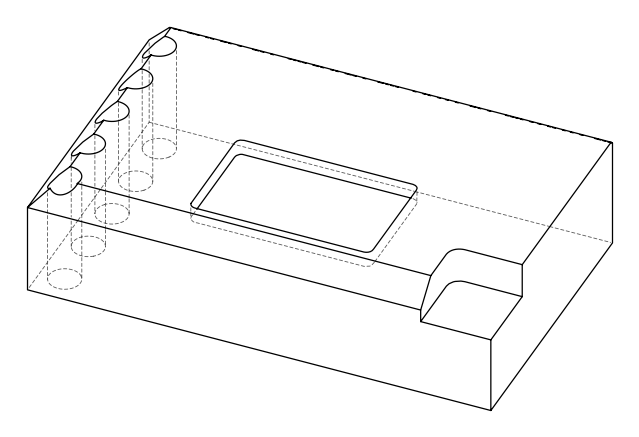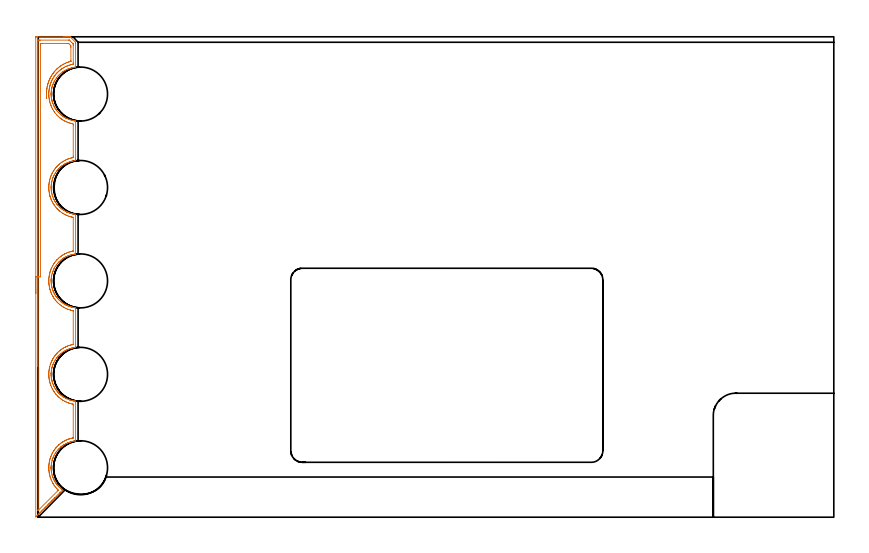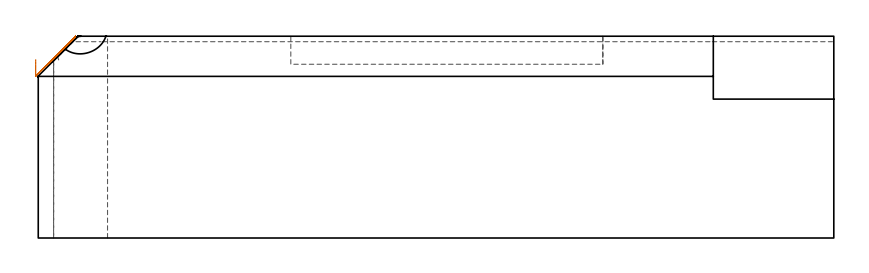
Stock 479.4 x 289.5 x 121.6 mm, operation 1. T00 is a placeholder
(PLAN: 30 operations, 23 tool changes, 100 min)
(1 AREA_MILL | FG_CHAMFER_SURFACE | UGT0205_001 | 16.46 min | 82161 mm3)
(2 AREA_MILL_1 | FG_CHAMFER_SURFACE_1 | UGT0205_001 | 7.46 min | 2485 mm3)
(3 AREA_MILL_2 | FG_CHAMFER_SURFACE_2 | UGT0205_001 | 28.43 min | 117146 mm3)
(4 MILL_CORNER_NOTCH_RECTANGULAR | CORNER_NOTCH_RECTANGULAR | UGT0201_094 | Follow Part, ap 5, ae 75% | 8.41 min | 201663 mm3)
(5 MILL_RECTANGULAR_POCKET | POCKET_RECTANGULAR_STRAIGHT | NXT0201_011 | Follow Part, ap 3, ae 75% | 30.51 min | 370799 mm3)
(6 SPOT_DRILL | STEP1HOLE | NXT0321_9005460120000 | 0.05 min | 192 mm3)
(7 SPOT_DRILL_1 | STEP1HOLE_1 | NXT0321_9005460120000 | 0.05 min | 157 mm3)
(8 SPOT_DRILL_2 | STEP1HOLE_2 | NXT0321_9005460120000 | 0.05 min | 197 mm3)
(9 SPOT_DRILL_3 | STEP1HOLE_3 | NXT0321_9005460120000 | 0.05 min | 197 mm3)
(10 SPOT_DRILL_4 | STEP1HOLE_4 | NXT0321_9005460120000 | 0.05 min | 149 mm3)
(11 DRILL_BLIND_HOLE_INTO_CENTER | STEP1HOLE | NXT0301_056 | 0.06 min | 565 mm3)
(12 GUN_DRILL_THROUGH_HOLE | STEP1HOLE | UGT0307_005 | 0.57 min | 5896 mm3)
(13 SPADE_DRILL_TO_ENLARGE_THROUGH_HOLE | STEP1HOLE | UGT0306_010 | 0.52 min | 29347 mm3)
(14 DRILL_TO_ENLARGE_THROUGH_HOLE | STEP1HOLE | UGT0301_001 | 0.54 min | 61969 mm3)
(15 DRILL_BLIND_HOLE_INTO_CENTER_1 | STEP1HOLE_1 | NXT0301_056 | 0.06 min | 538 mm3)
(16 GUN_DRILL_THROUGH_HOLE_1 | STEP1HOLE_1 | UGT0307_005 | 0.57 min | 5911 mm3)
(17 SPADE_DRILL_TO_ENLARGE_THROUGH_HOLE_1 | STEP1HOLE_1 | UGT0306_010 | 0.52 min | 29365 mm3)
(18 DRILL_TO_ENLARGE_THROUGH_HOLE_1 | STEP1HOLE_1 | UGT0301_001 | 0.54 min | 62698 mm3)
(19 DRILL_BLIND_HOLE_INTO_CENTER_2 | STEP1HOLE_2 | NXT0301_056 | 0.06 min | 554 mm3)
(20 GUN_DRILL_THROUGH_HOLE_2 | STEP1HOLE_2 | UGT0307_005 | 0.57 min | 5887 mm3)
(21 SPADE_DRILL_TO_ENLARGE_THROUGH_HOLE_2 | STEP1HOLE_2 | UGT0306_010 | 0.52 min | 29403 mm3)
(22 DRILL_TO_ENLARGE_THROUGH_HOLE_2 | STEP1HOLE_2 | UGT0301_001 | 0.54 min | 62693 mm3)
(23 DRILL_BLIND_HOLE_INTO_CENTER_3 | STEP1HOLE_3 | NXT0301_056 | 0.06 min | 557 mm3)
(24 GUN_DRILL_THROUGH_HOLE_3 | STEP1HOLE_3 | UGT0307_005 | 0.57 min | 5904 mm3)
(25 SPADE_DRILL_TO_ENLARGE_THROUGH_HOLE_3 | STEP1HOLE_3 | UGT0306_010 | 0.52 min | 29416 mm3)
(26 DRILL_TO_ENLARGE_THROUGH_HOLE_3 | STEP1HOLE_3 | UGT0301_001 | 0.54 min | 62668 mm3)
(27 DRILL_BLIND_HOLE_INTO_CENTER_4 | STEP1HOLE_4 | NXT0301_056 | 0.06 min | 567 mm3)
(28 GUN_DRILL_THROUGH_HOLE_4 | STEP1HOLE_4 | UGT0307_005 | 0.57 min | 5871 mm3)
(29 SPADE_DRILL_TO_ENLARGE_THROUGH_HOLE_4 | STEP1HOLE_4 | UGT0306_010 | 0.52 min | 29409 mm3)
(30 DRILL_TO_ENLARGE_THROUGH_HOLE_4 | STEP1HOLE_4 | UGT0301_001 | 0.54 min | 62704 mm3)
(TOOL UGT0205_001 | Chamfer Mill 20 x 3 x 45 deg. | D20 FL50 Z2)
(TOOL UGT0201_094 | End mill 20 mm | D20 FL38 Z4)
(TOOL NXT0201_011 | ENDMILL 12mm [2P460-1200-NA 1630] | D12 FL38 Z6)
(TOOL NXT0321_9005460120000 | NC Spot Drill, 142deg, 12mm, Carbide, Uncoated | D12 PA142 FL30 Z2)
(TOOL NXT0301_056 | Carbide Drill 8.5mm [860.1-0850-026A1-MM 2214] | D8.5 PA140 FL47 Z2)
(TOOL UGT0307_005 | Gun Drill 8.3 mm | D8.3 PA130 FL24 Z1)
(TOOL UGT0306_010 | Spade Drill 19.5mm | D19.5 PA132 FL10 Z2)
(TOOL UGT0301_001 | Twist Drill 32.5 mm | D32.5 PA118 FL185 Z2)
(OP 1 AREA_MILL, part 1 of 3)
G17 G21 G94 G90
T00 M6
G54
G17 G0 G90 X-1.5 Y134.85 S1061 M3
G43 Z131.6 H0
Z107.6
G94 G1 Y134.888 Z106.728 F250.
Y135.002 Z105.864
Y135.191 Z105.012
Y135.453 Z104.18
Y135.787 Z103.374
Y136.19 Z102.6
Y136.658 Z101.864
Y137.189 Z101.172
Y137.779 Z100.529
Y138.422 Z99.94
Y139.114 Z99.408
Y139.85 Z98.94
Y140.624 Z98.537
Y141.43 Z98.203
Y142.262 Z97.941
Y143.113 Z97.752
Y143.978 Z97.638
Y144.85 Z97.6
Y288.901
X-1.495 Y289.296 Z97.603
X-1.492 Y289.49 Z97.606
X-1.293 Y289.5 Z97.804
X15.215 Z114.31
X15.809 Z114.903
X16.391 Z115.488
X16.693 Z115.79
X17.276 Z116.372
X17.578 Z116.673
X18.183 Z117.283
X19.045 Z118.144
X19.197 Y289.499 Z118.289
X19.207 Y289.497 Z118.299
X19.348 Y289.352 Z118.447
X22.451 Y286.246 Z121.55
X22.468 Y286.226 Z121.568
X22.493 Y286.195 Z121.593
X22.5 Y285.333 Z121.6
Y271.508
X22.495 Y271.19 Z121.591
X22.46 Y271.183 Z121.556
X22.072 Y271.124 Z121.171
X22.002 Y271.115 Z121.101
X21.692 Y271.075 Z120.791
X21.117 Y270.98 Z120.213
X20.876 Y270.941 Z119.973
X20.812 Y270.93 Z119.909
X20.625 Y270.895 Z119.72
X20.233 Y270.796 Z119.326
X19.93 Y270.721 Z119.028
X19.049 Y270.466 Z118.148
X18.463 Y270.261 Z117.56
X18.168 Y270.159 Z117.267
X17.759 Y270.001 Z116.858
X17.578 Y269.92 Z116.677
X17.286 Y269.789 Z116.386
X16.405 Y269.357 Z115.505
X16.225 Y269.261 Z115.325
X15.938 Y269.107 Z115.038
X15.489 Y268.832 Z114.589
X14.924 Y268.463 Z114.022
X14.644 Y268.281 Z113.742
X14.545 Y268.213 Z113.644
X13.762 Y267.61 Z112.862
X13.409 Y267.319 Z112.508
X12.882 Y266.841 Z111.98
X12.712 Y266.677 Z111.81
X12.452 Y266.425 Z111.55
X12.197 Y266.156 Z111.295
X12.001 Y265.95 Z111.099
X11.631 Y265.531 Z110.73
X11.119 Y264.9 Z110.219
X11.058 Y264.819 Z110.157
X10.922 Y264.637 Z110.021
X10.307 Y263.744 Z109.405
X10.239 Y263.638 Z109.336
X9.779 Y262.85 Z108.878
X9.563 Y262.447 Z108.662
X9.409 Y262.143 Z108.507
X9.357 Y262.042 Z108.456
X9.32 Y261.96 Z108.42
X9.262 Y261.831 Z108.361
X9.202 Y261.697 Z108.299
X9.117 Y261.51 Z108.216
X8.931 Y261.062 Z108.029
X8.837 Y260.805 Z107.933
X8.783 Y260.662 Z107.881
X8.73 Y260.517 Z107.828
X8.674 Y260.359 Z107.768
X8.603 Y260.168 Z107.698
X8.519 Y259.913 Z107.612
X8.477 Y259.792 Z107.574
X8.457 Y259.722 Z107.555
X8.436 Y259.645 Z107.534
X8.388 Y259.467 Z107.482
X8.333 Y259.274 Z107.428
X8.223 Y258.824 Z107.32
X8.163 Y258.575 Z107.259
X8.141 Y258.488 Z107.24
X8.114 Y258.38 Z107.213
X7.989 Y257.683 Z107.086
X7.952 Y257.486 Z107.05
X7.923 Y257.261 Z107.022
X7.866 Y256.791 Z106.958
X7.838 Y256.592 Z106.936
X7.789 Y255.899 Z106.883
X7.774 Y255.698 Z106.869
X7.768 Y255.533 Z106.864
X7.758 Y255.251 Z106.854
X7.759 Y255.007 Z106.851
Y254.989
X7.758 Y254.804 Z106.852
X7.766 Y254.446 Z106.862
X7.768 Y254.357 Z106.864
X7.795 Y253.91 Z106.89
X7.821 Y253.669 Z106.911
X7.854 Y253.318 Z106.949
X7.864 Y253.223 Z106.957
X7.883 Y253.016 Z106.981
X8.017 Y252.122 Z107.115
X8.07 Y251.866 Z107.168
X8.141 Y251.526 Z107.239
X8.16 Y251.439 Z107.256
X8.189 Y251.292 Z107.288
X8.203 Y251.228 Z107.301
X8.315 Y250.781 Z107.411
X8.381 Y250.547 Z107.475
X8.445 Y250.309 Z107.545
X8.477 Y250.207 Z107.574
X8.515 Y250.101 Z107.608
X8.601 Y249.85 Z107.695
X8.669 Y249.655 Z107.762
X8.73 Y249.47 Z107.829
X8.74 Y249.441 Z107.839
X8.763 Y249.383 Z107.861
X8.833 Y249.209 Z107.929
X9.093 Y248.547 Z108.192
X9.111 Y248.505 Z108.21
X9.194 Y248.317 Z108.291
X9.222 Y248.251 Z108.321
X9.234 Y248.225 Z108.333
X9.32 Y248.039 Z108.42
X9.358 Y247.959 Z108.456
X9.402 Y247.871 Z108.499
X9.511 Y247.653 Z108.609
X9.749 Y247.204 Z108.849
X10. Y246.759 Z109.098
X10.137 Y246.533 Z109.234
X10.239 Y246.364 Z109.336
X10.5 Y245.966 Z109.596
X10.566 Y245.865 Z109.663
X10.838 Y245.478 Z109.936
X11.046 Y245.195 Z110.146
X11.119 Y245.097 Z110.219
X11.216 Y244.971 Z110.316
X11.589 Y244.52 Z110.687
X11.971 Y244.077 Z111.07
X12.85 Y243.183 Z111.948
X13.318 Y242.764 Z112.417
X13.762 Y242.385 Z112.862
X13.88 Y242.289 Z112.979
X14.26 Y242. Z113.358
X14.364 Y241.925 Z113.462
X14.644 Y241.721 Z113.742
X14.781 Y241.628 Z113.878
X15.12 Y241.395 Z114.218
X15.321 Y241.265 Z114.419
X15.525 Y241.141 Z114.623
X16.405 Y240.64 Z115.505
X16.693 Y240.489 Z115.79
X16.796 Y240.438 Z115.896
X16.976 Y240.35 Z116.075
X17.136 Y240.278 Z116.232
X17.287 Y240.208 Z116.385
X18.168 Y239.845 Z117.266
X18.463 Y239.734 Z117.559
X18.8 Y239.607 Z117.898
X19.049 Y239.528 Z118.148
X19.93 Y239.28 Z119.029
X20.811 Y239.078 Z119.91
X21.226 Y239.006 Z120.321
X21.54 Y238.952 Z120.64
X21.691 Y238.925 Z120.791
X22.002 Y238.885 Z121.1
X22.09 Y238.873 Z121.188
X22.461 Y238.817 Z121.558
X22.495 Y238.811 Z121.591
X22.5 Y238.507 Z121.6
Y215.761
X22.493 Y214.889 Z121.593
X22.445 Y214.874 Z121.545
X21.693 Y214.775 Z120.79
X20.812 Y214.629 Z119.91
X20.545 Y214.577 Z119.644
X20.233 Y214.498 Z119.331
X19.93 Y214.422 Z119.029
X19.049 Y214.166 Z118.148
X18.168 Y213.858 Z117.267
X17.717 Y213.683 Z116.816
X17.578 Y213.621 Z116.677
X17.287 Y213.49 Z116.385
X16.406 Y213.057 Z115.504
X16.251 Y212.973 Z115.347
X16.114 Y212.901 Z115.213
X15.906 Y212.789 Z115.005
X15.661 Y212.639 Z114.759
X15.525 Y212.556 Z114.623
X14.644 Y211.981 Z113.743
X14.52 Y211.896 Z113.619
X14.136 Y211.598 Z113.234
X14.039 Y211.523 Z113.135
X13.909 Y211.423 Z113.008
X13.762 Y211.31 Z112.861
X13.752 Y211.301 Z112.851
X13.597 Y211.172 Z112.692
X13.388 Y211.001 Z112.488
X12.881 Y210.541 Z111.981
X12.433 Y210.107 Z111.532
X12. Y209.65 Z111.099
X11.615 Y209.213 Z110.715
X11.12 Y208.6 Z110.218
X11.09 Y208.56 Z110.188
X10.909 Y208.319 Z110.008
X10.294 Y207.426 Z109.394
X10.238 Y207.338 Z109.338
X9.77 Y206.532 Z108.868
X9.558 Y206.138 Z108.658
X9.357 Y205.742 Z108.456
X9.309 Y205.638 Z108.407
X9.101 Y205.172 Z108.199
X9.055 Y205.057 Z108.151
X8.924 Y204.744 Z108.022
X8.876 Y204.611 Z107.972
X8.595 Y203.85 Z107.693
X8.552 Y203.719 Z107.649
X8.477 Y203.492 Z107.575
X8.327 Y202.956 Z107.426
X8.19 Y202.381 Z107.285
X8.141 Y202.184 Z107.239
X8.111 Y202.062 Z107.21
X8.072 Y201.848 Z107.171
X8.009 Y201.489 Z107.104
X7.95 Y201.168 Z107.047
X7.881 Y200.597 Z106.97
X7.839 Y200.29 Z106.937
X7.836 Y200.274 Z106.935
X7.797 Y199.678 Z106.888
X7.785 Y199.531 Z106.881
X7.774 Y199.38 Z106.871
X7.771 Y199.09 Z106.865
X7.769 Y198.813 Z106.855
X7.767 Y198.664 Z106.854
X7.763 Y198.486 Z106.856
X7.783 Y198.015 Z106.874
X7.787 Y197.922 Z106.877
X7.798 Y197.592 Z106.893
X7.834 Y197.224 Z106.93
X7.846 Y197.109 Z106.941
X7.854 Y197.03 Z106.948
X7.862 Y196.928 Z106.96
X7.885 Y196.698 Z106.982
X7.923 Y196.456 Z107.018
X7.972 Y196.138 Z107.065
X8.021 Y195.804 Z107.118
X8.209 Y194.91 Z107.308
X8.373 Y194.288 Z107.472
X8.444 Y194.016 Z107.543
X8.477 Y193.908 Z107.575
X8.748 Y193.123 Z107.845
X8.792 Y193.016 Z107.885
X9.1 Y192.229 Z108.199
X9.146 Y192.124 Z108.245
X9.226 Y191.943 Z108.325
X9.358 Y191.659 Z108.455
X9.434 Y191.505 Z108.533
X9.52 Y191.335 Z108.619
X9.76 Y190.886 Z108.858
X10.011 Y190.441 Z109.109
X10.205 Y190.118 Z109.305
X10.238 Y190.064 Z109.338
X10.577 Y189.547 Z109.677
X10.844 Y189.169 Z109.943
X11.119 Y188.797 Z110.218
X11.231 Y188.653 Z110.33
X11.604 Y188.202 Z110.703
X11.987 Y187.759 Z111.087
X12.869 Y186.865 Z111.968
X13.139 Y186.623 Z112.239
X13.318 Y186.464 Z112.417
X13.763 Y186.085 Z112.861
X13.902 Y185.971 Z113.002
X14.313 Y185.66 Z113.413
X14.481 Y185.54 Z113.577
X14.626 Y185.434 Z113.725
X14.643 Y185.421 Z113.743
X14.784 Y185.325 Z113.883
X14.924 Y185.231 Z114.019
X15.059 Y185.137 Z114.159
X15.147 Y185.077 Z114.246
X15.366 Y184.938 Z114.462
X15.524 Y184.841 Z114.624
X15.632 Y184.78 Z114.732
X15.809 Y184.68 Z114.904
X16.406 Y184.34 Z115.504
X16.628 Y184.223 Z115.727
X16.703 Y184.183 Z115.803
X16.994 Y184.042 Z116.094
X17.102 Y183.992 Z116.201
X17.136 Y183.977 Z116.234
X17.201 Y183.947 Z116.3
X17.287 Y183.908 Z116.386
X17.43 Y183.849 Z116.529
X17.578 Y183.789 Z116.674
X18.168 Y183.545 Z117.267
X18.852 Y183.289 Z117.951
X19.049 Y183.227 Z118.148
X19.93 Y182.98 Z119.029
X20.233 Y182.911 Z119.331
X20.811 Y182.778 Z119.91
X21.217 Y182.708 Z120.316
X21.691 Y182.626 Z120.787
X22.002 Y182.585 Z121.095
X22.23 Y182.554 Z121.324
X22.475 Y182.516 Z121.566
X22.485 Y182.511 Z121.577
X22.497 Y182.491 Z121.589
X22.5 Y182.312 Z121.6
Y158.675
X22.495 Y158.588 Z121.591
X22.482 Y158.579 Z121.578
X21.692 Y158.474 Z120.791
X20.811 Y158.327 Z119.911
X20.467 Y158.259 Z119.566
X19.931 Y158.122 Z119.028
X19.348 Y157.952 Z118.441
X19.049 Y157.866 Z118.147
X18.955 Y157.833 Z118.054
X18.812 Y157.783 Z117.912
X18.463 Y157.66 Z117.558
X18.339 Y157.617 Z117.437
X18.168 Y157.557 Z117.267
X18.07 Y157.52 Z117.17
X17.674 Y157.365 Z116.774
X17.578 Y157.322 Z116.678
X17.286 Y157.19 Z116.386
X16.693 Y156.898 Z115.793
X16.406 Y156.756 Z115.504
X15.874 Y156.471 Z114.973
X15.526 Y156.256 Z114.622
X15.366 Y156.151 Z114.461
X15.152 Y156.013 Z114.252
X15.131 Y155.999 Z114.231
X14.924 Y155.863 Z114.019
X14.644 Y155.681 Z113.743
X14.53 Y155.603 Z113.63
X14.494 Y155.577 Z113.593
X14.463 Y155.553 Z113.563
X14.039 Y155.223 Z113.135
X13.889 Y155.107 Z112.987
X13.762 Y155.01 Z112.861
X13.368 Y154.683 Z112.467
X12.881 Y154.241 Z111.98
X12.855 Y154.215 Z111.954
X12.712 Y154.075 Z111.808
X12.415 Y153.789 Z111.514
X12.321 Y153.69 Z111.421
X12. Y153.35 Z111.1
X11.586 Y152.878 Z110.684
X11.119 Y152.3 Z110.218
X10.999 Y152.14 Z110.099
X10.896 Y152.001 Z109.995
X10.283 Y151.108 Z109.381
X10.239 Y151.039 Z109.337
X9.763 Y150.214 Z108.863
X9.734 Y150.158 Z108.834
X9.524 Y149.756 Z108.62
X9.375 Y149.474 Z108.474
X9.357 Y149.441 Z108.456
X9.3 Y149.32 Z108.4
X9.099 Y148.864 Z108.194
X8.917 Y148.426 Z108.014
X8.805 Y148.122 Z107.904
X8.751 Y147.972 Z107.848
X8.73 Y147.917 Z107.828
X8.588 Y147.532 Z107.688
X8.476 Y147.192 Z107.575
X8.323 Y146.638 Z107.42
X8.107 Y145.744 Z107.206
X8.098 Y145.694 Z107.197
X8.029 Y145.296 Z107.122
X7.949 Y144.85 Z107.042
X7.895 Y144.404 Z106.984
X7.835 Y143.956 Z106.934
X7.804 Y143.458 Z106.893
X7.78 Y143.154 Z106.877
X7.779 Y143.152 Z106.876
X7.773 Y143.062 Z106.87
X7.77 Y142.682 Z106.86
Y142.598 Z106.857
X7.767 Y142.347 Z106.854
X7.766 Y142.284 Z106.856
X7.764 Y142.168 Z106.855
X7.784 Y141.728 Z106.871
X7.799 Y141.274 Z106.894
X7.846 Y140.806 Z106.941
X7.864 Y140.611 Z106.961
X7.877 Y140.487 Z106.973
X7.887 Y140.39 Z106.982
X7.888 Y140.38 Z106.983
X7.906 Y140.262 Z107.002
X7.957 Y139.944 Z107.048
X8.011 Y139.577 Z107.107
X8.025 Y139.486 Z107.121
X8.118 Y139.052 Z107.212
X8.139 Y138.942 Z107.238
X8.214 Y138.592 Z107.312
X8.329 Y138.16 Z107.425
X8.449 Y137.698 Z107.548
X8.476 Y137.607 Z107.575
X8.754 Y136.805 Z107.852
X8.844 Y136.579 Z107.941
X8.926 Y136.376 Z108.02
X8.991 Y136.205 Z108.091
X9.11 Y135.911 Z108.205
X9.23 Y135.634 Z108.329
X9.248 Y135.594 Z108.348
X9.332 Y135.413 Z108.432
X9.357 Y135.359 Z108.456
X9.521 Y135.038 Z108.615
X9.532 Y135.017 Z108.626
X9.769 Y134.568 Z108.869
X10.021 Y134.123 Z109.12
X10.239 Y133.764 Z109.337
X10.5 Y133.367 Z109.598
X10.59 Y133.229 Z109.689
X10.85 Y132.86 Z109.949
X11.119 Y132.497 Z110.218
X11.174 Y132.426 Z110.274
X11.245 Y132.335 Z110.345
X11.619 Y131.886 Z110.716
X12.006 Y131.441 Z111.102
X12.121 Y131.322 Z111.217
X12.44 Y130.992 Z111.536
X12.889 Y130.547 Z111.986
X13.321 Y130.161 Z112.421
X13.763 Y129.785 Z112.861
X13.885 Y129.687 Z112.981
X13.926 Y129.653 Z113.023
X14.282 Y129.383 Z113.381
X14.431 Y129.274 Z113.531
X14.643 Y129.121 Z113.743
X15.174 Y128.759 Z114.274
X15.348 Y128.647 Z114.448
X15.524 Y128.54 Z114.624
X15.863 Y128.349 Z114.962
X16.258 Y128.125 Z115.358
X16.405 Y128.041 Z115.505
X16.667 Y127.903 Z115.767
X16.738 Y127.865 Z115.838
X17.012 Y127.733 Z116.111
X17.136 Y127.677 Z116.234
X17.287 Y127.608 Z116.386
X17.578 Y127.488 Z116.676
X17.654 Y127.457 Z116.754
X17.837 Y127.382 Z116.935
X18.021 Y127.307 Z117.115
X18.169 Y127.245 Z117.265
X18.429 Y127.148 Z117.529
X18.904 Y126.971 Z118.003
X19.049 Y126.926 Z118.148
X19.693 Y126.746 Z118.793
X19.93 Y126.68 Z119.029
X20.314 Y126.592 Z119.411
X20.746 Y126.493 Z119.845
X20.811 Y126.478 Z119.909
X21.117 Y126.425 Z120.212
X21.692 Y126.326 Z120.79
X22.183 Y126.261 Z121.282
X22.494 Y126.21 Z121.592
X22.5 Y126.119 Z121.6
Y102.482
X22.496 Y102.29 Z121.589
X22.448 Y102.275 Z121.548
X22.42 Y102.271 Z121.52
X22.002 Y102.215 Z121.095
X21.693 Y102.175 Z120.79
X21.242 Y102.099 Z120.341
X20.811 Y102.026 Z119.91
X20.389 Y101.941 Z119.488
X20.233 Y101.901 Z119.331
X19.93 Y101.823 Z119.029
X19.049 Y101.566 Z118.148
X18.168 Y101.257 Z117.266
X17.879 Y101.144 Z116.978
X17.632 Y101.047 Z116.731
X17.472 Y100.974 Z116.569
X17.288 Y100.891 Z116.385
X17.136 Y100.816 Z116.232
X16.897 Y100.698 Z115.994
X16.693 Y100.597 Z115.789
X16.576 Y100.539 Z115.674
X16.406 Y100.456 Z115.505
X15.843 Y100.153 Z114.943
X15.525 Y99.957 Z114.624
X14.614 Y99.36 Z113.713
X14.481 Y99.268 Z113.579
X14.469 Y99.259 Z113.567
X13.762 Y98.71 Z112.862
X13.651 Y98.617 Z112.749
X13.597 Y98.571 Z112.694
X13.511 Y98.501 Z112.61
X13.347 Y98.365 Z112.446
X13.297 Y98.319 Z112.395
X13.154 Y98.188 Z112.25
X12.97 Y98.022 Z112.069
X12.881 Y97.941 Z111.981
X12.398 Y97.471 Z111.496
X12.357 Y97.427 Z111.454
X12.27 Y97.334 Z111.365
X12.174 Y97.235 Z111.273
X12.075 Y97.13 Z111.175
X12.001 Y97.05 Z111.099
X11.584 Y96.577 Z110.684
X11.12 Y96. Z110.218
X11.09 Y95.96 Z110.188
X10.882 Y95.684 Z109.982
X10.271 Y94.79 Z109.37
X10.238 Y94.739 Z109.338
X9.82 Y94.008 Z108.916
X9.754 Y93.896 Z108.852
X9.358 Y93.141 Z108.455
X9.293 Y93.002 Z108.392
X8.909 Y92.108 Z108.008
X8.782 Y91.778 Z107.879
X8.737 Y91.662 Z107.835
X8.623 Y91.338 Z107.723
X8.579 Y91.214 Z107.679
X8.477 Y90.893 Z107.575
X8.318 Y90.32 Z107.417
X8.306 Y90.272 Z107.405
X8.241 Y89.994 Z107.337
X8.104 Y89.426 Z107.202
X8.048 Y89.102 Z107.143
X7.997 Y88.82 Z107.092
X7.945 Y88.532 Z107.04
X7.907 Y88.21 Z106.999
X7.898 Y88.147 Z106.992
X7.834 Y87.638 Z106.931
X7.815 Y87.319 Z106.904
X7.773 Y86.76 Z106.87
X7.772 Y86.744 Z106.869
Y86.728
X7.771 Y86.518 Z106.864
Y86.473 Z106.861
Y86.405 Z106.858
X7.768 Y86.157 Z106.854
X7.764 Y85.85 Z106.857
X7.778 Y85.535 Z106.867
X7.78 Y85.489 Z106.869
X7.786 Y85.281 Z106.883
X7.8 Y84.956 Z106.896
X7.834 Y84.643 Z106.925
X7.86 Y84.362 Z106.956
X7.878 Y84.197 Z106.97
X7.891 Y84.062 Z106.985
X7.912 Y83.92 Z107.008
X7.94 Y83.751 Z107.032
X7.969 Y83.55 Z107.065
X8.028 Y83.168 Z107.125
X8.095 Y82.859 Z107.189
X8.14 Y82.637 Z107.239
X8.217 Y82.274 Z107.316
X8.236 Y82.201 Z107.336
X8.3 Y81.967 Z107.397
X8.455 Y81.381 Z107.553
X8.477 Y81.307 Z107.575
X8.761 Y80.487 Z107.86
X9.025 Y79.822 Z108.123
X9.06 Y79.737 Z108.155
X9.109 Y79.61 Z108.207
X9.116 Y79.593 Z108.214
X9.235 Y79.325 Z108.332
X9.251 Y79.291 Z108.347
X9.358 Y79.059 Z108.455
X9.54 Y78.699 Z108.636
X9.615 Y78.558 Z108.712
X9.78 Y78.25 Z108.878
X10.032 Y77.805 Z109.13
X10.238 Y77.464 Z109.338
X10.602 Y76.911 Z109.702
X10.795 Y76.638 Z109.894
X10.856 Y76.551 Z109.956
X11.12 Y76.197 Z110.218
X11.262 Y76.017 Z110.357
X11.574 Y75.639 Z110.673
X11.626 Y75.578 Z110.724
X11.68 Y75.517 Z110.776
X11.758 Y75.426 Z110.856
X11.919 Y75.24 Z111.019
X11.975 Y75.177 Z111.072
X12.016 Y75.128 Z111.115
X12.021 Y75.123 Z111.12
X12.27 Y74.867 Z111.368
X12.447 Y74.684 Z111.546
X12.821 Y74.315 Z111.919
X12.859 Y74.277 Z111.957
X12.9 Y74.236 Z111.999
X12.907 Y74.229 Z112.006
X13.092 Y74.065 Z112.19
X13.154 Y74.011 Z112.25
X13.233 Y73.939 Z112.333
X13.331 Y73.852 Z112.43
X13.355 Y73.832 Z112.454
X13.449 Y73.753 Z112.545
X13.764 Y73.485 Z112.861
X13.947 Y73.335 Z113.046
X14.039 Y73.266 Z113.137
X14.294 Y73.074 Z113.391
X14.481 Y72.939 Z113.578
X14.644 Y72.821 Z113.742
X15.203 Y72.441 Z114.3
X15.363 Y72.338 Z114.46
X15.525 Y72.24 Z114.623
X16.405 Y71.741 Z115.505
X16.774 Y71.547 Z115.874
X17.002 Y71.442 Z116.101
X17.136 Y71.382 Z116.231
X17.287 Y71.312 Z116.385
X18.167 Y70.945 Z117.267
X18.956 Y70.653 Z118.055
X19.049 Y70.625 Z118.148
X19.348 Y70.542 Z118.444
X19.669 Y70.453 Z118.768
X19.93 Y70.38 Z119.029
X20.811 Y70.178 Z119.91
X21.412 Y70.074 Z120.512
X21.692 Y70.026 Z120.791
X22.002 Y69.985 Z121.099
X22.454 Y69.925 Z121.554
X22.493 Y69.911 Z121.593
X22.5 Y69.479 Z121.6
Y46.288
X22.495 Y45.99 Z121.591
X22.461 Y45.977 Z121.557
X21.692 Y45.874 Z120.791
X20.811 Y45.725 Z119.91
X20.311 Y45.623 Z119.41
X19.93 Y45.524 Z119.029
X19.79 Y45.483 Z118.888
X19.493 Y45.396 Z118.592
X19.348 Y45.354 Z118.444
X19.235 Y45.321 Z118.334
X19.049 Y45.266 Z118.148
X18.168 Y44.956 Z117.266
X17.589 Y44.729 Z116.689
X17.572 Y44.721 Z116.672
X17.286 Y44.592 Z116.386
X17.136 Y44.517 Z116.236
X16.693 Y44.297 Z115.791
X16.405 Y44.155 Z115.505
X15.813 Y43.835 Z114.913
X15.525 Y43.657 Z114.624
X15.456 Y43.612 Z114.555
X15.366 Y43.553 Z114.462
X15.28 Y43.497 Z114.379
X14.644 Y43.08 Z113.742
X14.481 Y42.968 Z113.581
X14.443 Y42.941 Z113.543
X14.382 Y42.893 Z113.481
X14.161 Y42.721 Z113.26
X14.039 Y42.624 Z113.135
X13.871 Y42.494 Z112.971
X13.78 Y42.423 Z112.879
X13.762 Y42.41 Z112.862
X13.597 Y42.271 Z112.693
X13.421 Y42.126 Z112.52
X13.326 Y42.047 Z112.425
X12.882 Y41.641 Z111.98
X12.38 Y41.153 Z111.478
X12.176 Y40.937 Z111.274
X12.001 Y40.75 Z111.099
X11.569 Y40.259 Z110.668
X11.12 Y39.701 Z110.217
X10.869 Y39.366 Z109.968
X10.422 Y38.707 Z109.518
X10.239 Y38.439 Z109.336
X9.744 Y37.578 Z108.843
X9.358 Y36.84 Z108.456
X9.32 Y36.761 Z108.419
X9.285 Y36.684 Z108.384
X9.239 Y36.576 Z108.338
X9.197 Y36.477 Z108.294
X8.968 Y35.944 Z108.067
X8.902 Y35.79 Z108.
X8.824 Y35.585 Z107.92
X8.745 Y35.384 Z107.844
X8.73 Y35.346 Z107.83
X8.575 Y34.896 Z107.67
X8.511 Y34.693 Z107.604
X8.477 Y34.593 Z107.574
X8.447 Y34.487 Z107.546
X8.436 Y34.445 Z107.534
X8.384 Y34.247 Z107.477
X8.315 Y34.002 Z107.41
X8.1 Y33.108 Z107.2
X8.065 Y32.909 Z107.164
X7.941 Y32.214 Z107.039
X7.833 Y31.32 Z106.929
X7.831 Y31.29 Z106.926
X7.822 Y31.125 Z106.911
X7.771 Y30.426 Z106.868
Y30.325 Z106.866
X7.772 Y30.305 Z106.865
Y30.257 Z106.862
Y30.233
X7.769 Y29.931 Z106.857
X7.768 Y29.852 Z106.854
X7.764 Y29.532 Z106.857
X7.775 Y29.309 Z106.864
Y29.287 Z106.865
X7.778 Y29.22 Z106.87
X7.78 Y29.159 Z106.874
X7.802 Y28.638 Z106.896
X7.823 Y28.449 Z106.913
X7.842 Y28.239 Z106.937
X7.846 Y28.206 Z106.941
X7.857 Y28.091 Z106.952
X7.867 Y28.003 Z106.96
X7.892 Y27.744 Z106.989
X8.03 Y26.85 Z107.129
X8.222 Y25.956 Z107.32
X8.392 Y25.327 Z107.485
X8.46 Y25.063 Z107.558
X8.477 Y25.007 Z107.574
X8.522 Y24.881 Z107.615
X8.771 Y24.151 Z107.87
X8.834 Y23.989 Z107.93
X8.935 Y23.72 Z108.034
X9.123 Y23.275 Z108.222
X9.205 Y23.097 Z108.301
X9.23 Y23.04 Z108.328
X9.32 Y22.841 Z108.419
X9.34 Y22.8 Z108.437
X9.358 Y22.76 Z108.456
X9.55 Y22.381 Z108.649
X9.615 Y22.263 Z108.714
X9.648 Y22.205 Z108.745
X9.935 Y21.685 Z109.034
X10.045 Y21.487 Z109.143
X10.239 Y21.164 Z109.337
X10.5 Y20.769 Z109.597
X10.616 Y20.593 Z109.713
X10.795 Y20.339 Z109.893
X10.863 Y20.242 Z109.962
X11.12 Y19.897 Z110.217
X11.175 Y19.827 Z110.273
X11.275 Y19.699 Z110.374
X11.632 Y19.269 Z110.732
X11.923 Y18.935 Z111.022
X12.001 Y18.846 Z111.099
X12.202 Y18.638 Z111.3
X12.456 Y18.375 Z111.554
X12.882 Y17.953 Z111.98
X12.927 Y17.911 Z112.026
X13.235 Y17.638 Z112.334
X13.341 Y17.544 Z112.44
X13.597 Y17.327 Z112.694
X13.762 Y17.185 Z112.862
X13.804 Y17.151 Z112.904
X13.839 Y17.123 Z112.939
X13.97 Y17.017 Z113.067
X14.039 Y16.965 Z113.135
X14.304 Y16.762 Z113.403
X14.481 Y16.631 Z113.581
X14.645 Y16.506 Z113.741
X14.712 Y16.433 Z113.808
X14.719 Y16.42 Z113.816
X14.72 Y16.418 Z113.817
X14.481 Y16.181 Z113.581
X13.371 Y15.07 Z112.469
X13.154 Y14.854 Z112.254
X12.924 Y14.624 Z112.023
X12.032 Y13.732 Z111.131
X10.991 Y12.691 Z110.09
X10.12 Y11.82 Z109.219
X9.91 Y11.609 Z109.007
X9.803 Y11.502 Z108.901
X9.25 Y10.949 Z108.349
X9.025 Y10.724 Z108.122
X8.911 Y10.61 Z108.009
X8.379 Y10.079 Z107.478
X8.141 Y9.839 Z107.237
X8.019 Y9.718 Z107.117
X7.508 Y9.208 Z106.608
X7.256 Y8.954 Z106.352
X7.128 Y8.826 Z106.225
X6.638 Y8.338 Z105.737
X6.371 Y8.069 Z105.467
X6.236 Y7.934 Z105.333
X5.767 Y7.467 Z104.867
X5.486 Y7.184 Z104.582
X4.897 Y6.597 Z103.997
X4.602 Y6.299 Z103.697
X4.012 Y5.712 Z103.112
X3.717 Y5.414 Z102.812
X3.112 Y4.812 Z102.212
X2.832 Y4.529 Z101.927
X2.153 Y3.853 Z101.253
X1.776 Y3.474 Z100.872
X1.239 Y2.939 Z100.339
X0.884 Y2.582 Z99.98
X0.325 Y2.025 Z99.425
X-0.008 Y1.69 Z99.088
X-0.589 Y1.111 Z98.51
X-1.347 Y0.352 Z97.751
X-1.444 Y0.261 Z97.654
X-1.492 Y0.219 Z97.606
X-1.498 Y0.325 Z97.601
X-1.499 Y0.352
X-1.5 Y144.85 Z97.6
X-0.086 Z99.014
Y287.118
X-0.084 Y287.333 Z99.016
X-0.081 Y287.44 Z99.019
X-0.079 Y287.484 Z99.021
X0.009 Y287.49 Z99.109
X0.39 Y287.498 Z99.49
X0.767 Y287.499 Z99.867
X1.273 Y287.5 Z100.373
X18.463 Y287.499 Z117.563
X18.589 Y287.496 Z117.689
X18.69 Y287.491 Z117.79
X18.752 Y287.486 Z117.852
X18.793 Y287.447 Z117.893
X19.131 Y287.118 Z118.231
X20.233 Y286.016 Z119.333
X20.912 Y285.334 Z120.012
X21.01 Y285.231 Z120.11
X21.067 Y285.169 Z120.167
X21.079 Y285.117 Z120.179
X21.086 Y284.442 Z120.186
Y273.738
X21.082 Y273.308 Z120.182
X21.079 Y273.094 Z120.179
X21.076 Y272.997 Z120.176
X20.987 Y272.977 Z120.087
X20.304 Y272.846 Z119.404
X20.247 Y272.832 Z119.347
X19.546 Y272.647 Z118.646
X19.348 Y272.59 Z118.448
X18.861 Y272.444 Z117.961
X18.463 Y272.315 Z117.563
X18.195 Y272.224 Z117.295
X17.578 Y272.003 Z116.678
X17.542 Y271.99 Z116.642
X17.45 Y271.954 Z116.55
X16.927 Y271.719 Z116.027
X16.693 Y271.61 Z115.793
X16.327 Y271.432 Z115.427
X15.809 Y271.174 Z114.909
X15.735 Y271.136 Z114.835
X15.598 Y271.062 Z114.698
X15.173 Y270.811 Z114.273
X14.924 Y270.658 Z114.024
X14.627 Y270.47 Z113.727
X14.163 Y270.17 Z113.263
X14.089 Y270.12 Z113.189
X14.039 Y270.085 Z113.139
X13.581 Y269.74 Z112.681
X13.154 Y269.414 Z112.254
X12.983 Y269.278 Z112.083
X12.597 Y268.948 Z111.697
X12.27 Y268.658 Z111.37
X12.128 Y268.529 Z111.228
X11.976 Y268.386 Z111.076
X11.679 Y268.09 Z110.779
X11.385 Y267.791 Z110.485
X11.24 Y267.64 Z110.34
X11.106 Y267.494 Z110.206
X10.824 Y267.168 Z109.924
X10.5 Y266.787 Z109.6
X10.417 Y266.686 Z109.517
X10.35 Y266.602 Z109.45
X10.03 Y266.184 Z109.13
X9.657 Y265.668 Z108.757
X9.615 Y265.606 Z108.715
X9.3 Y265.135 Z108.4
X9.101 Y264.819 Z108.201
X8.961 Y264.586 Z108.061
X8.73 Y264.192 Z107.83
X8.636 Y264.022 Z107.736
X8.584 Y263.927 Z107.684
X8.332 Y263.436 Z107.432
X8.135 Y263.035 Z107.235
X8.043 Y262.836 Z107.143
X7.846 Y262.395 Z106.946
X7.771 Y262.218 Z106.871
X7.74 Y262.143 Z106.84
X7.67 Y261.966 Z106.77
X7.412 Y261.251 Z106.512
X7.294 Y260.915 Z106.394
X7.117 Y260.359 Z106.217
X7.097 Y260.29 Z106.197
X6.961 Y259.785 Z106.061
X6.899 Y259.53 Z105.999
X6.884 Y259.467 Z105.984
X6.737 Y258.8 Z105.837
X6.695 Y258.575 Z105.795
X6.6 Y258.046 Z105.7
X6.547 Y257.683 Z105.647
X6.483 Y257.201 Z105.583
X6.437 Y256.791 Z105.537
X6.41 Y256.454 Z105.51
X6.372 Y255.899 Z105.472
X6.36 Y255.613 Z105.46
X6.348 Y255.007 Z105.448
X6.349 Y254.732 Z105.449
X6.367 Y254.115 Z105.467
X6.373 Y253.965 Z105.473
X6.384 Y253.804 Z105.484
X6.439 Y253.223 Z105.539
X6.48 Y252.815 Z105.58
X6.546 Y252.331 Z105.646
X6.63 Y251.773 Z105.73
X6.691 Y251.439 Z105.791
X6.848 Y250.661 Z105.948
X6.875 Y250.547 Z105.975
X6.961 Y250.197 Z106.061
X7.114 Y249.655 Z106.214
X7.291 Y249.096 Z106.391
X7.338 Y248.953 Z106.438
X7.405 Y248.763 Z106.505
X7.671 Y248.047 Z106.771
X7.74 Y247.871 Z106.84
X7.846 Y247.609 Z106.946
X8.035 Y247.17 Z107.135
X8.07 Y247.092 Z107.17
X8.123 Y246.979 Z107.223
X8.396 Y246.425 Z107.496
X8.578 Y246.087 Z107.678
X8.73 Y245.813 Z107.83
X9.093 Y245.195 Z108.193
X9.615 Y244.382 Z108.715
X9.655 Y244.323 Z108.755
X9.668 Y244.303 Z108.768
X9.8 Y244.118 Z108.9
X10.34 Y243.411 Z109.44
X10.5 Y243.215 Z109.6
X11.094 Y242.52 Z110.194
X11.385 Y242.218 Z110.485
X11.968 Y241.628 Z111.068
X12.27 Y241.347 Z111.37
X12.965 Y240.736 Z112.065
X13.154 Y240.583 Z112.254
X13.797 Y240.088 Z112.897
X14.039 Y239.915 Z113.139
X14.141 Y239.844 Z113.241
X14.615 Y239.533 Z113.715
X14.924 Y239.34 Z114.024
X15.585 Y238.952 Z114.685
X15.809 Y238.827 Z114.909
X16.079 Y238.68 Z115.179
X16.693 Y238.388 Z115.793
X17.445 Y238.06 Z116.545
X17.578 Y238.005 Z116.678
X17.669 Y237.968 Z116.769
X18.463 Y237.675 Z117.563
X19.017 Y237.501 Z118.117
X19.348 Y237.413 Z118.448
X20.211 Y237.19 Z119.311
X20.304 Y237.168 Z119.404
X21.079 Y236.944 Z120.179
X21.086 Y236.276 Z120.186
X21.085 Y217.545 Z120.185
X21.076 Y216.694 Z120.176
X20.873 Y216.653 Z119.973
X20.335 Y216.55 Z119.435
X20.233 Y216.526 Z119.333
X19.629 Y216.37 Z118.729
X19.348 Y216.29 Z118.448
X18.942 Y216.169 Z118.042
X18.463 Y216.016 Z117.563
X18.273 Y215.952 Z117.373
X17.727 Y215.761 Z116.827
X17.62 Y215.719 Z116.72
X17.578 Y215.701 Z116.678
X17.002 Y215.45 Z116.102
X16.693 Y215.308 Z115.793
X16.398 Y215.167 Z115.498
X15.809 Y214.876 Z114.909
X15.795 Y214.869 Z114.895
X15.24 Y214.55 Z114.34
X14.924 Y214.358 Z114.024
X14.691 Y214.212 Z113.791
X14.327 Y213.977 Z113.427
X14.154 Y213.861 Z113.254
X14.039 Y213.78 Z113.139
X13.641 Y213.486 Z112.741
X13.111 Y213.085 Z112.211
X12.653 Y212.698 Z111.753
X12.27 Y212.357 Z111.37
X12.09 Y212.193 Z111.19
X11.733 Y211.842 Z110.833
X11.385 Y211.489 Z110.485
X11.207 Y211.301 Z110.307
X10.874 Y210.924 Z109.974
X10.5 Y210.489 Z109.6
X10.464 Y210.446 Z109.564
X10.434 Y210.409 Z109.534
X10.076 Y209.945 Z109.176
X9.762 Y209.517 Z108.862
X9.701 Y209.43 Z108.801
X9.615 Y209.305 Z108.715
X9.344 Y208.898 Z108.444
X9.164 Y208.625 Z108.264
X8.73 Y207.893 Z107.83
X8.672 Y207.792 Z107.772
X8.64 Y207.733 Z107.74
X8.368 Y207.206 Z107.468
X8.184 Y206.841 Z107.284
X8.076 Y206.609 Z107.176
X7.846 Y206.097 Z106.946
X7.802 Y205.993 Z106.902
X7.785 Y205.949 Z106.885
X7.557 Y205.348 Z106.657
X7.449 Y205.057 Z106.549
X7.32 Y204.695 Z106.42
X7.151 Y204.165 Z106.251
X6.961 Y203.485 Z106.061
X6.919 Y203.315 Z106.019
X6.909 Y203.273 Z106.009
X6.754 Y202.59 Z105.854
X6.714 Y202.381 Z105.814
X6.617 Y201.836 Z105.717
X6.56 Y201.489 Z105.66
X6.504 Y201.058 Z105.604
X6.447 Y200.597 Z105.547
X6.419 Y200.251 Z105.519
X6.381 Y199.705 Z105.481
X6.365 Y199.414 Z105.465
X6.355 Y198.813 Z105.455
X6.353 Y198.535 Z105.453
X6.373 Y197.922 Z105.473
X6.385 Y197.61 Z105.485
X6.43 Y197.03 Z105.53
X6.47 Y196.633 Z105.57
X6.529 Y196.138 Z105.629
X6.61 Y195.6 Z105.71
X6.669 Y195.246 Z105.769
X6.823 Y194.493 Z105.923
X6.855 Y194.354 Z105.955
X6.961 Y193.92 Z106.061
X7.081 Y193.462 Z106.181
X7.1 Y193.392 Z106.2
X7.128 Y193.293 Z106.228
X7.371 Y192.57 Z106.471
X7.604 Y191.922 Z106.704
X7.699 Y191.678 Z106.799
X7.846 Y191.316 Z106.946
X8.079 Y190.786 Z107.179
X8.287 Y190.341 Z107.387
X8.523 Y189.894 Z107.623
X8.73 Y189.511 Z107.83
X8.956 Y189.116 Z108.056
X9.024 Y189.002 Z108.124
X9.543 Y188.182 Z108.643
X9.594 Y188.11 Z108.694
X9.615 Y188.08 Z108.715
X10.254 Y187.218 Z109.354
X10.5 Y186.918 Z109.6
X11.003 Y186.326 Z110.103
X11.385 Y185.921 Z110.485
X11.865 Y185.434 Z110.965
X12.27 Y185.046 Z111.37
X12.842 Y184.542 Z111.942
X13.154 Y184.283 Z112.254
X13.988 Y183.65 Z113.088
X14.039 Y183.615 Z113.139
X14.551 Y183.274 Z113.651
X14.924 Y183.039 Z114.024
X15.4 Y182.758 Z114.5
X15.809 Y182.533 Z114.909
X16.292 Y182.271 Z115.392
X16.693 Y182.088 Z115.793
X17.189 Y181.866 Z116.289
X17.578 Y181.707 Z116.678
X17.842 Y181.601 Z116.942
X18.463 Y181.376 Z117.563
X19.166 Y181.157 Z118.266
X19.348 Y181.107 Z118.448
X19.843 Y180.974 Z118.943
X20.233 Y180.885 Z119.333
X20.346 Y180.86 Z119.446
X20.927 Y180.739 Z120.027
X21.066 Y180.709 Z120.166
X21.079 Y180.698 Z120.179
X21.082 Y180.678 Z120.182
X21.084 Y180.628 Z120.184
X21.085 Y180.525 Z120.185
Y160.491
Y160.459
X21.081 Y160.407 Z120.181
X21.08 Y160.4 Z120.18
X21.052 Y160.391 Z120.152
X20.965 Y160.371 Z120.065
X20.423 Y160.267 Z119.523
X20.233 Y160.222 Z119.333
X19.713 Y160.091 Z118.813
X19.348 Y159.99 Z118.448
X19.023 Y159.894 Z118.123
X18.463 Y159.718 Z117.563
X18.351 Y159.681 Z117.451
X18.024 Y159.567 Z117.124
X17.699 Y159.446 Z116.799
X17.578 Y159.397 Z116.678
X17.074 Y159.183 Z116.174
X16.693 Y159.009 Z115.793
X16.468 Y158.903 Z115.568
X16.002 Y158.675 Z115.102
X15.874 Y158.609 Z114.974
X15.809 Y158.573 Z114.909
X15.305 Y158.291 Z114.405
X14.924 Y158.06 Z114.024
X14.754 Y157.954 Z113.854
X14.49 Y157.783 Z113.59
X14.219 Y157.602 Z113.319
X14.039 Y157.478 Z113.139
X13.701 Y157.232 Z112.801
X13.249 Y156.891 Z112.349
X13.154 Y156.815 Z112.254
X12.711 Y156.446 Z111.811
X12.27 Y156.062 Z111.37
X12.237 Y156.033 Z111.337
X12.201 Y155.999 Z111.301
X11.787 Y155.594 Z110.887
X11.385 Y155.195 Z110.485
X11.342 Y155.151 Z110.442
X11.302 Y155.107 Z110.402
X10.601 Y154.317 Z109.701
X10.519 Y154.215 Z109.619
X10.5 Y154.192 Z109.6
X10.121 Y153.705 Z109.221
X9.837 Y153.324 Z108.937
X9.745 Y153.193 Z108.845
X9.615 Y153.006 Z108.715
X9.385 Y152.664 Z108.485
X9.231 Y152.432 Z108.331
X9.043 Y152.117 Z108.143
X8.73 Y151.587 Z107.83
X8.713 Y151.557 Z107.813
X8.237 Y150.648 Z107.337
X7.846 Y149.798 Z106.946
X7.833 Y149.769 Z106.933
X7.828 Y149.756 Z106.928
X7.586 Y149.126 Z106.686
X7.488 Y148.864 Z106.588
X7.348 Y148.473 Z106.448
X7.18 Y147.972 Z106.28
X7.151 Y147.876 Z106.251
X6.961 Y147.188 Z106.061
X6.94 Y147.101 Z106.04
X6.934 Y147.08 Z106.034
X6.773 Y146.377 Z105.873
X6.735 Y146.188 Z105.835
X6.632 Y145.628 Z105.732
X6.574 Y145.296 Z105.674
X6.516 Y144.852 Z105.616
X6.461 Y144.404 Z105.561
X6.427 Y144.05 Z105.527
X6.388 Y143.512 Z105.488
X6.369 Y143.217 Z105.469
X6.352 Y142.62 Z105.452
X6.35 Y142.512 Z105.45
X6.351 Y142.343 Z105.451
X6.368 Y141.728 Z105.468
X6.381 Y141.421 Z105.481
X6.418 Y140.836 Z105.518
X6.433 Y140.656 Z105.533
X6.453 Y140.456 Z105.553
X6.513 Y139.944 Z105.613
X6.589 Y139.427 Z105.689
X6.65 Y139.052 Z105.75
X6.795 Y138.327 Z105.895
X6.833 Y138.16 Z105.933
X6.961 Y137.621 Z106.061
X7.053 Y137.268 Z106.153
X7.067 Y137.215 Z106.167
X7.088 Y137.14 Z106.188
X7.224 Y136.697 Z106.324
X7.333 Y136.376 Z106.433
X7.535 Y135.797 Z106.635
X7.657 Y135.484 Z106.757
X7.846 Y135.01 Z106.946
X7.969 Y134.716 Z107.069
X7.99 Y134.665 Z107.09
X8.023 Y134.592 Z107.123
X8.181 Y134.255 Z107.281
X8.468 Y133.7 Z107.568
X8.73 Y133.21 Z107.83
X8.906 Y132.897 Z108.006
X8.958 Y132.808 Z108.058
X9.339 Y132.195 Z108.439
X9.524 Y131.917 Z108.624
X9.615 Y131.786 Z108.715
X10.172 Y131.025 Z109.272
X10.5 Y130.618 Z109.6
X10.908 Y130.133 Z110.008
X11.131 Y129.88 Z110.231
X11.385 Y129.613 Z110.485
X11.752 Y129.241 Z110.852
X12.27 Y128.746 Z111.37
X12.718 Y128.349 Z111.818
X13.154 Y127.984 Z112.254
X13.844 Y127.457 Z112.944
X14.039 Y127.319 Z113.139
X14.478 Y127.014 Z113.578
X14.924 Y126.739 Z114.024
X15.213 Y126.565 Z114.313
X15.809 Y126.235 Z114.909
X16.498 Y125.869 Z115.598
X16.693 Y125.78 Z115.793
X16.931 Y125.673 Z116.031
X17.578 Y125.411 Z116.678
X18.008 Y125.239 Z117.108
X18.463 Y125.077 Z117.563
X19.316 Y124.813 Z118.416
X19.348 Y124.804 Z118.448
X19.431 Y124.781 Z118.531
X20.076 Y124.623 Z119.176
X20.233 Y124.586 Z119.333
X20.481 Y124.53 Z119.581
X20.917 Y124.443 Z120.017
X20.991 Y124.427 Z120.091
X21.068 Y124.409 Z120.168
X21.079 Y124.323 Z120.179
X21.085 Y123.921 Z120.185
X21.086 Y123.889 Z120.186
Y104.266
X21.084 Y104.158 Z120.184
X21.081 Y104.106 Z120.181
X21.08 Y104.099 Z120.18
X21.061 Y104.092 Z120.161
X21. Y104.077 Z120.1
X20.513 Y103.983 Z119.613
X20.233 Y103.92 Z119.333
X19.785 Y103.815 Z118.885
X19.348 Y103.691 Z118.448
X19.104 Y103.62 Z118.204
X18.463 Y103.42 Z117.563
X18.428 Y103.409 Z117.528
X18.328 Y103.374 Z117.428
X17.778 Y103.173 Z116.878
X17.578 Y103.095 Z116.678
X17.146 Y102.917 Z116.246
X16.693 Y102.711 Z115.793
X16.538 Y102.638 Z115.638
X16.219 Y102.482 Z115.319
X15.946 Y102.343 Z115.046
X15.809 Y102.27 Z114.909
X15.373 Y102.029 Z114.473
X14.924 Y101.762 Z114.024
X14.818 Y101.696 Z113.918
X14.652 Y101.59 Z113.752
X14.283 Y101.344 Z113.383
X14.039 Y101.178 Z113.139
X13.76 Y100.979 Z112.86
X13.385 Y100.698 Z112.485
X13.255 Y100.596 Z112.355
X13.154 Y100.515 Z112.254
X12.77 Y100.194 Z111.87
X12.284 Y99.777 Z111.384
X12.27 Y99.763 Z111.37
X11.841 Y99.346 Z110.941
X11.401 Y98.914 Z110.501
X11.385 Y98.897 Z110.485
X10.973 Y98.437 Z110.073
X10.607 Y98.022 Z109.707
X10.558 Y97.964 Z109.658
X10.5 Y97.892 Z109.6
X10.166 Y97.464 Z109.266
X9.913 Y97.13 Z109.013
X9.788 Y96.956 Z108.888
X9.615 Y96.707 Z108.715
X9.426 Y96.428 Z108.526
X9.3 Y96.238 Z108.4
X9.144 Y95.992 Z108.244
X8.811 Y95.427 Z107.911
X8.757 Y95.333 Z107.857
X8.73 Y95.286 Z107.83
X8.443 Y94.744 Z107.543
X8.293 Y94.454 Z107.393
X8.144 Y94.154 Z107.244
X7.879 Y93.562 Z106.979
X7.873 Y93.549 Z106.973
X7.846 Y93.485 Z106.946
X7.613 Y92.905 Z106.713
X7.522 Y92.67 Z106.622
X7.373 Y92.255 Z106.473
X7.215 Y91.778 Z106.315
X6.961 Y90.891 Z106.061
X6.792 Y90.164 Z105.892
X6.755 Y89.994 Z105.855
X6.649 Y89.417 Z105.749
X6.593 Y89.102 Z105.693
X6.528 Y88.647 Z105.628
X6.475 Y88.21 Z105.575
X6.433 Y87.85 Z105.533
X6.395 Y87.319 Z105.495
X6.375 Y87.017 Z105.475
X6.357 Y86.427 Z105.457
X6.35 Y85.811 Z105.45
X6.351 Y85.707 Z105.451
X6.352 Y85.669 Z105.452
X6.358 Y85.535 Z105.458
X6.373 Y85.236 Z105.473
X6.408 Y84.643 Z105.508
X6.421 Y84.469 Z105.521
X6.44 Y84.276 Z105.54
X6.498 Y83.751 Z105.598
X6.571 Y83.252 Z105.671
X6.634 Y82.859 Z105.734
X6.768 Y82.162 Z105.868
X6.811 Y81.967 Z105.911
X6.961 Y81.32 Z106.061
X7.049 Y80.986 Z106.149
X7.182 Y80.525 Z106.282
X7.296 Y80.183 Z106.396
X7.474 Y79.665 Z106.574
X7.618 Y79.291 Z106.718
X7.846 Y78.713 Z106.946
X7.98 Y78.399 Z107.08
X8.087 Y78.156 Z107.187
X8.411 Y77.507 Z107.511
X8.73 Y76.912 Z107.83
X8.899 Y76.615 Z107.999
X9.144 Y76.198 Z108.244
X9.457 Y75.723 Z108.557
X9.615 Y75.492 Z108.715
X10.093 Y74.831 Z109.193
X10.5 Y74.315 Z109.6
X10.669 Y74.109 Z109.769
X10.815 Y73.939 Z109.915
X11.385 Y73.316 Z110.485
X11.641 Y73.047 Z110.741
X11.961 Y72.736 Z111.061
X12.27 Y72.445 Z111.37
X12.592 Y72.155 Z111.692
X13.154 Y71.684 Z112.254
X13.7 Y71.263 Z112.8
X14.039 Y71.024 Z113.139
X14.781 Y70.516 Z113.881
X14.924 Y70.429 Z114.024
X15.022 Y70.371 Z114.122
X15.809 Y69.936 Z114.909
X16.113 Y69.772 Z115.213
X16.69 Y69.483 Z115.79
X16.697 Y69.479 Z115.797
X17.578 Y69.116 Z116.678
X18.175 Y68.878 Z117.275
X18.463 Y68.779 Z117.563
X19.049 Y68.587 Z118.149
X19.348 Y68.504 Z118.448
X19.461 Y68.473 Z118.561
X20.233 Y68.29 Z119.333
X20.616 Y68.201 Z119.716
X20.929 Y68.137 Z120.029
X21.074 Y68.108 Z120.174
X21.085 Y67.728 Z120.185
Y67.695
X21.086 Y48.072 Z120.186
X21.084 Y47.857 Z120.184
X21.081 Y47.805 Z120.181
X21.08 Y47.798 Z120.18
X21.066 Y47.791 Z120.166
X21.019 Y47.779 Z120.119
X20.872 Y47.749 Z119.972
X20.604 Y47.698 Z119.704
X20.233 Y47.618 Z119.333
X19.881 Y47.535 Z118.981
X19.348 Y47.392 Z118.448
X19.183 Y47.346 Z118.283
X18.633 Y47.18 Z117.733
X18.507 Y47.136 Z117.607
X18.463 Y47.121 Z117.563
X17.856 Y46.9 Z116.956
X17.578 Y46.794 Z116.678
X17.22 Y46.65 Z116.32
X16.693 Y46.413 Z115.793
X16.609 Y46.374 Z115.709
X16.434 Y46.288 Z115.534
X16.018 Y46.077 Z115.118
X15.809 Y45.967 Z114.909
X15.443 Y45.766 Z114.543
X14.924 Y45.465 Z114.024
X14.881 Y45.439 Z113.981
X14.815 Y45.396 Z113.915
X14.346 Y45.087 Z113.446
X14.039 Y44.879 Z113.139
X13.82 Y44.726 Z112.92
X13.521 Y44.504 Z112.621
X13.315 Y44.343 Z112.415
X13.154 Y44.214 Z112.254
X12.827 Y43.943 Z111.927
X12.435 Y43.612 Z111.535
X12.348 Y43.534 Z111.448
X12.27 Y43.461 Z111.37
X11.893 Y43.1 Z110.993
X11.502 Y42.721 Z110.602
X11.444 Y42.66 Z110.544
X11.385 Y42.596 Z110.485
X11.022 Y42.194 Z110.122
X10.696 Y41.829 Z109.796
X10.606 Y41.722 Z109.706
X10.5 Y41.591 Z109.6
X10.213 Y41.226 Z109.313
X9.992 Y40.937 Z109.092
X9.834 Y40.716 Z108.934
X9.615 Y40.403 Z108.715
X9.376 Y40.045 Z108.476
X9.121 Y39.651 Z108.221
X8.791 Y39.092 Z107.891
X8.73 Y38.983 Z107.83
X8.479 Y38.514 Z107.579
X8.346 Y38.261 Z107.446
X8.177 Y37.926 Z107.277
X7.901 Y37.313 Z107.001
X7.846 Y37.183 Z106.946
X7.642 Y36.682 Z106.742
X7.563 Y36.477 Z106.663
X7.401 Y36.033 Z106.501
X7.245 Y35.585 Z106.345
X7.204 Y35.462 Z106.304
X7.176 Y35.368 Z106.276
X6.981 Y34.673 Z106.081
X6.961 Y34.592 Z106.061
X6.812 Y33.951 Z105.912
X6.78 Y33.801 Z105.88
X6.666 Y33.206 Z105.766
X6.613 Y32.909 Z105.713
X6.54 Y32.442 Z105.64
X6.487 Y32.017 Z105.587
X6.443 Y31.647 Z105.543
X6.403 Y31.125 Z105.503
X6.382 Y30.816 Z105.482
X6.357 Y30.233 Z105.457
X6.351 Y30.069 Z105.451
X6.35 Y30.034 Z105.45
Y29.957
X6.359 Y29.341 Z105.459
X6.369 Y29.046 Z105.469
X6.398 Y28.449 Z105.498
X6.41 Y28.281 Z105.51
X6.428 Y28.095 Z105.528
X6.488 Y27.557 Z105.588
X6.544 Y27.137 Z105.644
X6.617 Y26.665 Z105.717
X6.663 Y26.375 Z105.763
X6.738 Y25.998 Z105.838
X6.787 Y25.773 Z105.887
X6.961 Y25.018 Z106.061
X6.998 Y24.881 Z106.098
X7.184 Y24.214 Z106.284
X7.213 Y24.116 Z106.313
X7.255 Y23.989 Z106.355
X7.412 Y23.535 Z106.512
X7.573 Y23.097 Z106.673
X7.846 Y22.404 Z106.946
X7.93 Y22.205 Z107.03
X7.999 Y22.051 Z107.099
X8.359 Y21.313 Z107.459
X8.73 Y20.62 Z107.83
X8.839 Y20.422 Z107.939
X8.983 Y20.167 Z108.083
X9.391 Y19.53 Z108.491
X9.615 Y19.192 Z108.715
X10.013 Y18.638 Z109.113
X10.5 Y18.018 Z109.6
X10.724 Y17.746 Z109.824
X11.032 Y17.394 Z110.132
X11.385 Y17.01 Z110.485
X11.532 Y16.854 Z110.632
X11.671 Y16.71 Z110.771
X11.977 Y16.395 Z111.077
X12.099 Y16.259 Z111.199
X12.083 Y16.24 Z111.183
X12.04 Y16.193 Z111.14
X11.812 Y15.962 Z110.912
X0.049 Y4.199 Z99.149
X-0.039 Y4.115 Z99.061
X-0.074 Y4.085 Z99.026
X-0.079 Y4.083 Z99.021
X-0.081 Y4.107 Z99.019
X-0.084 Y4.183 Z99.016
X-0.086 Y4.334 Z99.014
Y4.366
Y144.85
X1.328 Z100.428
X1.329 Y284.442 Z100.429
Y284.767
X1.334 Y285.334 Z100.434
X1.335 Y285.487 Z100.435
X1.491 Y285.496 Z100.591
X1.652 Y285.498 Z100.752
X2.372 Y285.5 Z101.472
X17.414 Y285.499 Z116.514
X17.578 Y285.498 Z116.678
X18.308 Y285.49 Z117.408
X18.463 Y285.337 Z117.563
X19.357 Y284.442 Z118.457
X19.665 Y284.122 Z118.765
X19.669 Y283.55 Z118.769
X19.671 Y283.224 Z118.771
Y275.196
X19.669 Y274.869 Z118.769
X19.667 Y274.776 Z118.767
X19.664 Y274.726 Z118.764
X19.647 Y274.719 Z118.747
X19.554 Y274.691 Z118.654
X19.348 Y274.633 Z118.448
X19.336 Y274.63 Z118.436
X18.66 Y274.432 Z117.76
X18.463 Y274.369 Z117.563
X17.993 Y274.212 Z117.093
X17.578 Y274.064 Z116.678
X17.342 Y273.976 Z116.442
X16.741 Y273.738 Z115.841
X16.106 Y273.438 Z115.206
X15.809 Y273.293 Z114.909
X15.514 Y273.143 Z114.614
X14.924 Y272.835 Z114.024
X14.38 Y272.502 Z113.48
X14.039 Y272.288 Z113.139
X13.837 Y272.158 Z112.937
X13.525 Y271.954 Z112.625
X13.308 Y271.8 Z112.408
X13.154 Y271.687 Z112.254
X12.801 Y271.419 Z111.901
X12.336 Y271.062 Z111.436
X12.299 Y271.033 Z111.399
X12.27 Y271.008 Z111.37
X11.823 Y270.621 Z110.923
X11.385 Y270.235 Z110.485
X11.351 Y270.204 Z110.451
X11.315 Y270.17 Z110.415
X10.904 Y269.763 Z110.004
X10.5 Y269.356 Z109.6
X10.462 Y269.317 Z109.562
X10.426 Y269.278 Z109.526
X10.044 Y268.846 Z109.144
X9.645 Y268.386 Z108.745
X9.615 Y268.35 Z108.715
X9.241 Y267.871 Z108.341
X8.952 Y267.494 Z108.052
X8.858 Y267.365 Z107.958
X8.73 Y267.184 Z107.83
X8.495 Y266.84 Z107.595
X8.336 Y266.602 Z107.436
X7.846 Y265.819 Z106.946
X7.805 Y265.751 Z106.905
X7.782 Y265.71 Z106.882
X7.487 Y265.18 Z106.587
X7.293 Y264.819 Z106.393
X7.18 Y264.598 Z106.28
X6.961 Y264.16 Z106.061
X6.887 Y264.001 Z105.987
X6.854 Y263.927 Z105.954
X6.62 Y263.378 Z105.72
X6.479 Y263.035 Z105.579
X6.366 Y262.743 Z105.466
X6.14 Y262.143 Z105.24
X6.123 Y262.096 Z105.223
X6.076 Y261.961 Z105.176
X5.905 Y261.423 Z105.005
X5.853 Y261.251 Z104.953
X5.708 Y260.73 Z104.808
X5.611 Y260.359 Z104.711
X5.528 Y260.019 Z104.628
X5.402 Y259.467 Z104.502
X5.366 Y259.291 Z104.466
X5.23 Y258.575 Z104.33
X5.224 Y258.542 Z104.324
X5.191 Y258.335 Z104.291
X5.114 Y257.761 Z104.214
X5.104 Y257.683 Z104.204
X5.027 Y256.957 Z104.127
X5.012 Y256.791 Z104.112
X4.966 Y256.126 Z104.066
X4.955 Y255.899 Z104.055
X4.937 Y255.263 Z104.037
X4.934 Y255.007 Z104.034
X4.944 Y254.364 Z104.044
X4.953 Y254.115 Z104.053
X4.995 Y253.421 Z104.095
X5.011 Y253.223 Z104.111
X5.089 Y252.435 Z104.189
X5.101 Y252.331 Z104.201
